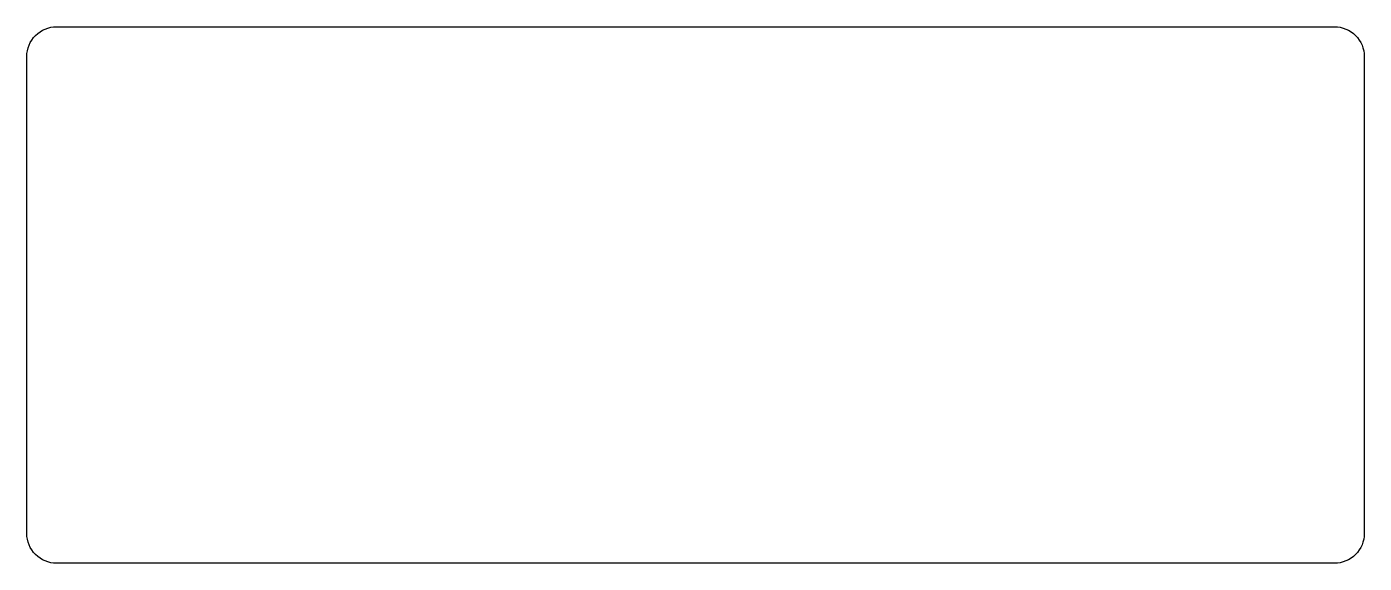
# Model space of a CAD drawing. Header units: millimetres. Extents: x -76 to 59, y -128 to -74.
import ezdxf

# ---------------------------------------------------------------- set-up
doc = ezdxf.new("R2010")
doc.units = ezdxf.units.MM
doc.layers.get('0').update_dxf_attribs({"linetype": 'CONTINUOUS'})

msp = doc.modelspace()

# ---------------------------------------------------------------- linework, layer by layer
msp.add_lwpolyline([(-75.99, -76.76, -0.414214), (-72.99, -73.76), (55.6, -73.76, -0.414214), (58.6, -76.76), (58.6, -124.76, -0.414214), (55.6, -127.76), (-72.99, -127.76, -0.414214), (-75.99, -124.76)], format="xyb", close=True)
msp.add_lwpolyline([(-75.99, -76.76, -0.414214), (-72.99, -73.76), (55.6, -73.76, -0.414214), (58.6, -76.76), (58.6, -124.76, -0.414214), (55.6, -127.76), (-72.99, -127.76, -0.414214), (-75.99, -124.76)], format="xyb", close=True)

doc.saveas('drawing.dxf')
